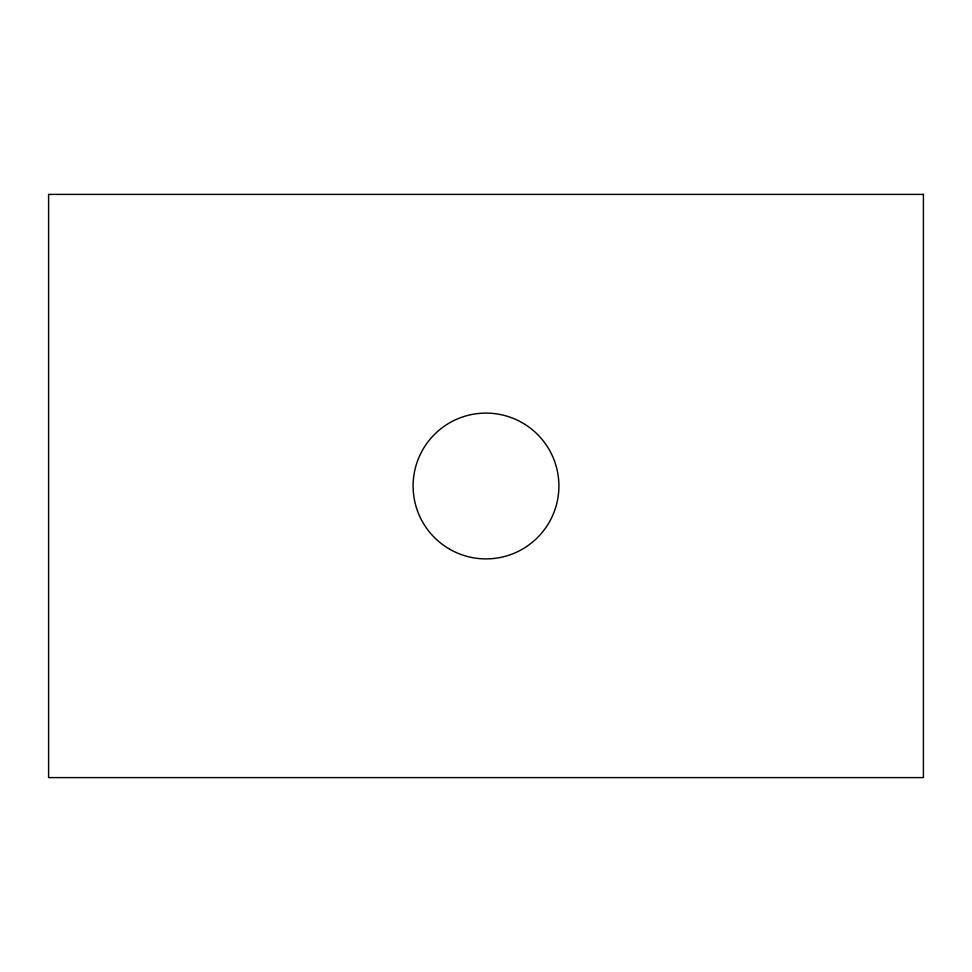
<?xml version="1.0" encoding="UTF-8"?>
<svg xmlns="http://www.w3.org/2000/svg" width="972" height="972" viewBox="0 0 972 972"><rect width="100%" height="100%" fill="white"/><g stroke="black" fill="none" stroke-linecap="round" stroke-linejoin="round"><path stroke-width="1.46" d="M923.4 194.4L48.6 194.4L48.6 777.6L923.4 777.6L923.4 194.4M449.55 549.131A72.9 72.9 0 0 0 558.9 486A72.9 72.9 0 0 0 449.55 422.869A72.9 72.9 0 0 0 449.55 549.131"/></g></svg>
